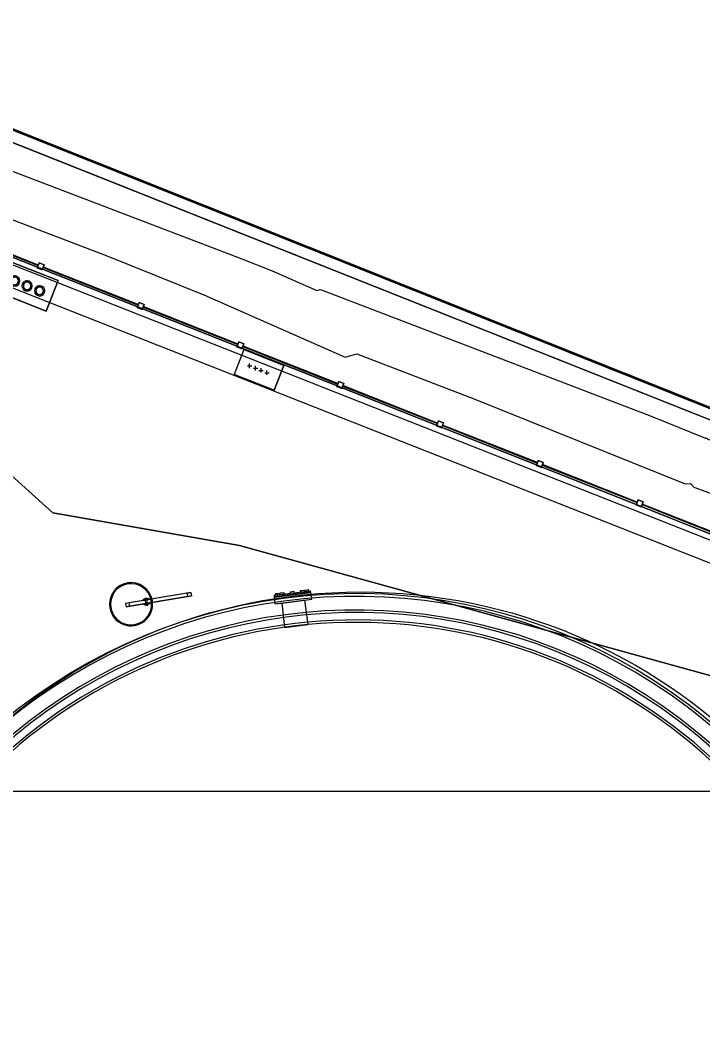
# Model space of a CAD drawing. Header units: metres. Extents: x -207 to 292, y -187 to 169.
# Drawn here: x -62.38 to -56.02, y 16.67 to 26.1 of the extents above; entities that cross this region are included whole.
import ezdxf

# ---------------------------------------------------------------- set-up
doc = ezdxf.new("R2010")
doc.units = ezdxf.units.M
for name, color, linetype, lineweight in [('A-GLAZ-CWMG', 7, 'Continuous', 9), ('C-TOPO', 7, 'Continuous', 9), ('C-TOPO-MAJR', 7, 'Continuous', 35), ('C-TOPO-MINR', 7, 'Continuous', 9), ('CERCO INTERIOR', 7, 'Continuous', 9), ('E-ELEC-EQPM', 7, 'Continuous', 9), ('E-POWR-CNTR', 7, 'Continuous', 9), ('EQUIPOS PIS', 7, 'Continuous', 9), ('grilla', 7, 'Continuous', 9), ('P-SANR-FIXT', 7, 'Continuous', 9), ('solera', 7, 'Continuous', 35)]:
    doc.layers.add(name, color=color, linetype=linetype, lineweight=lineweight)
doc.layers.add('PR10-ARQ-PL-001-Emplazamiento-C-1_dwg', color=7, linetype='Continuous', lineweight=9, true_color=0x767676)
doc.layers.add('TEXTO', color=5, linetype='Continuous', lineweight=9, true_color=0x0000ff)
doc.styles.add('Arial', font='arial.ttf', dxfattribs={"height": 1.792988})

# ---------------------------------------------------------------- blocks, each defined once
blk = doc.blocks.new('Circular Mullion - 5mm-2127248-PLANTA EMPLAZAMIENTO ACTUALIZADO')
at = {"layer": 'A-GLAZ-CWMG'}
for p, q in [((-107.6478, -45.3968), (-107.9974, -46.2801)), ((-107.6455, -45.3977), (-107.9951, -46.281)), ((-107.9951, -46.281), (-107.6455, -45.3977)), ((-107.9927, -46.2819), (-107.6432, -45.3986)), ((-107.6455, -45.3977), (-107.6478, -45.3968)), ((-107.6432, -45.3986), (-107.6455, -45.3977)), ((-107.9974, -46.2801), (-107.9951, -46.281)), ((-107.9951, -46.281), (-107.9927, -46.2819))]:
    blk.add_line(p, q, dxfattribs=at)
blk = doc.blocks.new('Rectangular Mullion - 50 x 50 mm-2128568-PLANTA EMPLAZAMIENTO ACTUALIZADO')
at = {"layer": 'A-GLAZ-CWMG'}
for p, q in [((0.025, 0.025), (-0.025, 0.025)), ((-0.025, 0.025), (-0.025, -0.025)), ((0.025, -0.025), (0.025, 0.025)), ((-0.025, -0.025), (0.025, -0.025))]:
    blk.add_line(p, q, dxfattribs=at)
blk = doc.blocks.new('Rectangular Mullion - 50 x 50 mm-2128569-PLANTA EMPLAZAMIENTO ACTUALIZADO')
at = {"layer": 'A-GLAZ-CWMG'}
for p, q in [((-0.025, -0.025), (-0.025, 0.025)), ((-0.025, 0.025), (0.025, 0.025)), ((0.025, 0.025), (0.025, -0.025)), ((0.025, -0.025), (-0.025, -0.025))]:
    blk.add_line(p, q, dxfattribs=at)
blk = doc.blocks.new('M_Tuberia Exterior 01 - M_Tuberia Exterior 01-2175267-PLANTA EMPLAZAMIENTO ACTUALIZADO')
at = {"layer": 'P-SANR-FIXT'}
for p, q in [((-0.0134, 0.0158), (-0.0488, 0.0158)), ((-0.0488, 0.0158), (-0.0488, -0.0158)), ((0.5335, 0.0158), (-0.0488, 0.0158)), ((-0.0134, -0.0158), (-0.0134, 0.0158)), ((0.5689, 0.0158), (-0.0134, 0.0158)), ((0.119, 0.0158), (0.119, 0.025)), ((0.119, 0.025), (0.169, 0.025)), ((0.169, 0.025), (0.119, 0.025)), ((0.119, 0.025), (0.119, 0.0158)), ((0.169, 0.0158), (0.119, 0.0158)), ((0.119, 0.0158), (0.169, 0.0158)), ((0.1347, 0.0305), (0.1347, 0.025)), ((0.1534, 0.0305), (0.1347, 0.0305)), ((0.1534, 0.0305), (0.1347, 0.0305)), ((0.1534, 0.025), (0.1347, 0.025)), ((0.1534, 0.025), (0.1347, 0.025)), ((0.1347, 0.0158), (0.1347, -0.0158)), ((0.1347, 0.0158), (0.1534, 0.0158)), ((0.1347, 0.0158), (0.1534, 0.0158)), ((0.1534, 0.025), (0.1534, 0.0305)), ((0.1534, -0.0158), (0.1534, 0.0158)), ((0.169, 0.025), (0.169, 0.0158)), ((0.169, 0.0158), (0.169, 0.025)), ((0.5335, -0.0158), (0.5335, 0.0158)), ((0.5335, 0.0158), (0.5689, 0.0158)), ((0.5689, 0.0158), (0.5689, -0.0158)), ((-0.0488, -0.0158), (-0.0134, -0.0158)), ((0.5335, -0.0158), (-0.0488, -0.0158)), ((-0.0134, -0.0158), (0.5689, -0.0158)), ((0.119, -0.025), (0.119, -0.0158)), ((0.119, -0.0158), (0.169, -0.0158)), ((0.169, -0.0158), (0.119, -0.0158)), ((0.119, -0.0158), (0.119, -0.025)), ((0.169, -0.025), (0.119, -0.025)), ((0.119, -0.025), (0.169, -0.025)), ((0.1534, -0.0158), (0.1347, -0.0158)), ((0.1534, -0.0158), (0.1347, -0.0158)), ((0.1347, -0.025), (0.1347, -0.0345)), ((0.1347, -0.025), (0.1534, -0.025)), ((0.1347, -0.025), (0.1534, -0.025)), ((0.1347, -0.0345), (0.1534, -0.0345)), ((0.1347, -0.0345), (0.1534, -0.0345)), ((0.1534, -0.0345), (0.1534, -0.025)), ((0.169, -0.0158), (0.169, -0.025)), ((0.169, -0.025), (0.169, -0.0158)), ((0.5689, -0.0158), (0.5335, -0.0158))]:
    blk.add_line(p, q, dxfattribs=at)
for radius, start, end in [(0.2013, 0, 180), (0.2013, 360, 180), (0.1913, 360, 180), (0.1913, 0, 180), (0.2013, 180, 0), (0.2013, 180, 360), (0.1913, 180, 360), (0.1913, 180, 0)]:
    blk.add_arc((0, 0), radius, start, end, dxfattribs=at)
blk = doc.blocks.new('M_Estanque-Terraza - M_Estanque-Terraza-2090154-PLANTA EMPLAZAMIENTO ACTUALIZADO')
at = {"layer": 'P-SANR-FIXT'}
for p, q in [((3.6313, 3.688), (3.5855, 3.6454)), ((3.6313, 3.688), (3.8698, 3.441)), ((3.6313, 3.688), (3.8698, 3.441)), ((3.6435, 3.6994), (3.634, 3.6906)), ((3.8725, 3.4436), (3.634, 3.6906)), ((3.8725, 3.4436), (3.634, 3.6906)), ((3.6435, 3.6994), (3.8817, 3.4528)), ((3.6435, 3.6994), (3.8817, 3.4528)), ((3.6618, 3.6963), (3.6539, 3.6887)), ((3.6539, 3.6887), (3.6678, 3.6743)), ((3.6757, 3.6819), (3.6618, 3.6963)), ((3.6896, 3.6675), (3.6757, 3.6819)), ((3.6302, 3.5975), (3.4623, 3.4409)), ((3.5855, 3.6454), (3.6302, 3.5975)), ((3.5855, 3.6454), (3.8256, 3.3968)), ((3.5855, 3.6454), (3.8256, 3.3968)), ((3.6302, 3.5975), (3.7793, 3.4431)), ((3.6302, 3.5975), (3.7793, 3.4431)), ((3.6678, 3.6743), (3.6817, 3.6599)), ((3.6896, 3.6676), (3.6817, 3.6599)), ((3.6896, 3.6676), (3.6817, 3.6599)), ((3.6817, 3.6599), (3.6896, 3.6675)), ((3.6817, 3.6599), (3.7054, 3.6354)), ((3.6817, 3.6599), (3.7054, 3.6354)), ((3.6857, 3.6557), (3.7095, 3.6311)), ((3.6857, 3.6557), (3.7095, 3.6311)), ((3.7133, 3.643), (3.6896, 3.6676)), ((3.7133, 3.643), (3.6896, 3.6676)), ((3.7174, 3.6388), (3.6937, 3.6634)), ((3.7174, 3.6388), (3.6937, 3.6634)), ((3.7095, 3.6311), (3.7174, 3.6388)), ((3.7095, 3.6311), (3.7174, 3.6388)), ((3.7566, 3.5982), (3.7487, 3.5905)), ((3.7566, 3.5982), (3.7487, 3.5905)), ((3.7487, 3.5905), (3.7765, 3.5618)), ((3.7487, 3.5905), (3.7765, 3.5618)), ((3.7487, 3.5905), (3.7765, 3.5618)), ((3.7487, 3.5905), (3.7765, 3.5618)), ((3.7844, 3.5694), (3.7566, 3.5982)), ((3.7844, 3.5694), (3.7566, 3.5982)), ((3.7844, 3.5694), (3.7566, 3.5982)), ((3.7844, 3.5694), (3.7566, 3.5982)), ((3.7765, 3.5618), (3.7844, 3.5694)), ((3.7765, 3.5618), (3.7844, 3.5694)), ((3.8236, 3.5288), (3.8157, 3.5211)), ((3.8236, 3.5288), (3.8157, 3.5211)), ((3.8157, 3.5211), (3.8394, 3.4966)), ((3.8157, 3.5211), (3.8394, 3.4966)), ((3.8198, 3.5169), (3.8435, 3.4924)), ((3.8198, 3.5169), (3.8435, 3.4924)), ((3.8473, 3.5042), (3.8236, 3.5288)), ((3.8473, 3.5042), (3.8236, 3.5288)), ((3.8514, 3.5), (3.8277, 3.5246)), ((3.8514, 3.5), (3.8277, 3.5246)), ((3.8514, 3.5), (3.8434, 3.4924)), ((3.8434, 3.4924), (3.8573, 3.478)), ((3.8435, 3.4924), (3.8514, 3.5)), ((3.8435, 3.4924), (3.8514, 3.5)), ((3.8653, 3.4857), (3.8514, 3.5)), ((3.5412, 3.3623), (3.4623, 3.4409)), ((3.4623, 3.4409), (3.6169, 3.2808)), ((3.4623, 3.4409), (3.6169, 3.2808)), ((3.6169, 3.2808), (3.7793, 3.4431)), ((3.7793, 3.4431), (3.8256, 3.3968)), ((3.8256, 3.3968), (3.8698, 3.441)), ((3.8573, 3.478), (3.8712, 3.4636)), ((3.8792, 3.4713), (3.8653, 3.4857)), ((3.8712, 3.4636), (3.8792, 3.4713)), ((3.8725, 3.4436), (3.8817, 3.4528)), ((3.6169, 3.2808), (3.5412, 3.3623))]:
    blk.add_line(p, q, dxfattribs=at)
for radius, start, end in [(5.1516, 0, 136.13623), (5.1516, 0, 136.13623), (5.1266, 0, 136.11945), (5.1266, 0, 136.11945), (4.9059, 0, 180), (4.9983, 0, 136.03065), (4.9755, 360, 136.01444), (4.8832, 0, 180), (5.1516, 180, 360), (5.1516, 180, 360), (5.1266, 180, 0), (5.1266, 180, 0), (4.9983, 180, 0), (4.9755, 180, 0), (4.9059, 180, 360), (4.8832, 180, 360)]:
    blk.add_arc((0, 0), radius, start, end, dxfattribs=at)
blk = doc.blocks.new('M_Tablero con baliza - 300x500x800-2221858-PLANTA EMPLAZAMIENTO ACTUALIZADO')
at = {"layer": 'E-ELEC-EQPM'}
for p, q in [((0.25, 0), (-0.25, 0)), ((-0.25, 0), (0.25, 0)), ((-0.25, 0), (-0.25, -0.3058)), ((-0.25, 0), (-0.25, -0.3058)), ((0.25, -0.3058), (0.25, 0)), ((0.25, 0), (0.25, -0.3058)), ((0.25, -0.3058), (-0.25, -0.3058)), ((-0.25, -0.3058), (0.25, -0.3058)), ((0.15, -0.3058), (-0.15, -0.3058)), ((-0.15, -0.3058), (0.15, -0.3058))]:
    blk.add_line(p, q, dxfattribs=at)
at = {"layer": 'E-ELEC-EQPM', "flags": 128}
for points in [[(-0.0896, -0.1529), (-0.0897, -0.1515), (-0.0898, -0.1501), (-0.0899, -0.1487), (-0.0901, -0.1473), (-0.0903, -0.1459), (-0.0907, -0.1445), (-0.091, -0.1431), (-0.0914, -0.1418), (-0.0919, -0.1404), (-0.0924, -0.1391), (-0.093, -0.1378), (-0.0936, -0.1366), (-0.0943, -0.1353), (-0.095, -0.1341), (-0.0958, -0.1329), (-0.0966, -0.1318), (-0.0975, -0.1307), (-0.0984, -0.1296), (-0.0994, -0.1285), (-0.1004, -0.1275), (-0.1014, -0.1266), (-0.1025, -0.1256), (-0.1036, -0.1248), (-0.1047, -0.1239), (-0.1059, -0.1231), (-0.1071, -0.1224), (-0.1083, -0.1217), (-0.1096, -0.1211), (-0.1109, -0.1205), (-0.1122, -0.1199), (-0.1135, -0.1194), (-0.1149, -0.119), (-0.1162, -0.1186), (-0.1176, -0.1183), (-0.119, -0.118), (-0.1204, -0.1178), (-0.1218, -0.1177), (-0.1232, -0.1176), (-0.1246, -0.1175), (-0.126, -0.1175), (-0.1274, -0.1176), (-0.1289, -0.1177), (-0.1303, -0.1179), (-0.1317, -0.1182), (-0.133, -0.1185), (-0.1344, -0.1188), (-0.1358, -0.1192), (-0.1371, -0.1197), (-0.1384, -0.1202), (-0.1397, -0.1207), (-0.141, -0.1213), (-0.1422, -0.122), (-0.1435, -0.1227), (-0.1446, -0.1235), (-0.1458, -0.1243), (-0.1469, -0.1252), (-0.148, -0.1261), (-0.1491, -0.127), (-0.1501, -0.128), (-0.1511, -0.129), (-0.152, -0.1301), (-0.1529, -0.1312), (-0.1537, -0.1323), (-0.1545, -0.1335), (-0.1553, -0.1347), (-0.156, -0.1359), (-0.1567, -0.1371), (-0.1573, -0.1384), (-0.1578, -0.1397), (-0.1583, -0.141), (-0.1588, -0.1424), (-0.1592, -0.1437), (-0.1595, -0.1451), (-0.1598, -0.1465), (-0.16, -0.1479), (-0.1602, -0.1493), (-0.1603, -0.1507), (-0.1604, -0.1521), (-0.1604, -0.1529)], [(-0.1604, -0.1529), (-0.1603, -0.1543), (-0.1602, -0.1557), (-0.1601, -0.1571), (-0.1599, -0.1585), (-0.1597, -0.1599), (-0.1593, -0.1613), (-0.159, -0.1627), (-0.1586, -0.164), (-0.1581, -0.1653), (-0.1576, -0.1667), (-0.157, -0.1679), (-0.1564, -0.1692), (-0.1557, -0.1705), (-0.155, -0.1717), (-0.1542, -0.1729), (-0.1534, -0.174), (-0.1525, -0.1751), (-0.1516, -0.1762), (-0.1506, -0.1772), (-0.1496, -0.1783), (-0.1486, -0.1792), (-0.1475, -0.1801), (-0.1464, -0.181), (-0.1453, -0.1819), (-0.1441, -0.1826), (-0.1429, -0.1834), (-0.1417, -0.1841), (-0.1404, -0.1847), (-0.1391, -0.1853), (-0.1378, -0.1858), (-0.1365, -0.1863), (-0.1351, -0.1868), (-0.1338, -0.1871), (-0.1324, -0.1875), (-0.131, -0.1877), (-0.1296, -0.1879), (-0.1282, -0.1881), (-0.1268, -0.1882), (-0.1254, -0.1882), (-0.124, -0.1882), (-0.1226, -0.1882), (-0.1211, -0.188), (-0.1197, -0.1879), (-0.1183, -0.1876), (-0.117, -0.1873), (-0.1156, -0.187), (-0.1142, -0.1866), (-0.1129, -0.1861), (-0.1116, -0.1856), (-0.1103, -0.185), (-0.109, -0.1844), (-0.1078, -0.1838), (-0.1065, -0.183), (-0.1054, -0.1823), (-0.1042, -0.1815), (-0.1031, -0.1806), (-0.102, -0.1797), (-0.1009, -0.1788), (-0.0999, -0.1778), (-0.0989, -0.1768), (-0.098, -0.1757), (-0.0971, -0.1746), (-0.0963, -0.1735), (-0.0955, -0.1723), (-0.0947, -0.1711), (-0.094, -0.1699), (-0.0933, -0.1686), (-0.0927, -0.1674), (-0.0922, -0.1661), (-0.0917, -0.1647), (-0.0912, -0.1634), (-0.0908, -0.162), (-0.0905, -0.1607), (-0.0902, -0.1593), (-0.09, -0.1579), (-0.0898, -0.1565), (-0.0897, -0.1551), (-0.0896, -0.1537), (-0.0896, -0.1529)], [(0.0354, -0.1529), (0.0353, -0.1515), (0.0352, -0.1501), (0.0351, -0.1487), (0.0349, -0.1473), (0.0347, -0.1459), (0.0343, -0.1445), (0.034, -0.1431), (0.0336, -0.1418), (0.0331, -0.1404), (0.0326, -0.1391), (0.032, -0.1378), (0.0314, -0.1366), (0.0307, -0.1353), (0.03, -0.1341), (0.0292, -0.1329), (0.0284, -0.1318), (0.0275, -0.1307), (0.0266, -0.1296), (0.0256, -0.1285), (0.0246, -0.1275), (0.0236, -0.1266), (0.0225, -0.1256), (0.0214, -0.1248), (0.0203, -0.1239), (0.0191, -0.1231), (0.0179, -0.1224), (0.0167, -0.1217), (0.0154, -0.1211), (0.0141, -0.1205), (0.0128, -0.1199), (0.0115, -0.1194), (0.0101, -0.119), (0.0088, -0.1186), (0.0074, -0.1183), (0.006, -0.118), (0.0046, -0.1178), (0.0032, -0.1177), (0.0018, -0.1176), (0.0004, -0.1175), (-0.001, -0.1175), (-0.0024, -0.1176), (-0.0039, -0.1177), (-0.0053, -0.1179), (-0.0067, -0.1182), (-0.008, -0.1185), (-0.0094, -0.1188), (-0.0108, -0.1192), (-0.0121, -0.1197), (-0.0134, -0.1202), (-0.0147, -0.1207), (-0.016, -0.1213), (-0.0172, -0.122), (-0.0185, -0.1227), (-0.0196, -0.1235), (-0.0208, -0.1243), (-0.0219, -0.1252), (-0.023, -0.1261), (-0.0241, -0.127), (-0.0251, -0.128), (-0.0261, -0.129), (-0.027, -0.1301), (-0.0279, -0.1312), (-0.0287, -0.1323), (-0.0295, -0.1335), (-0.0303, -0.1347), (-0.031, -0.1359), (-0.0317, -0.1371), (-0.0323, -0.1384), (-0.0328, -0.1397), (-0.0333, -0.141), (-0.0338, -0.1424), (-0.0342, -0.1437), (-0.0345, -0.1451), (-0.0348, -0.1465), (-0.035, -0.1479), (-0.0352, -0.1493), (-0.0353, -0.1507), (-0.0354, -0.1521), (-0.0354, -0.1529)], [(-0.0354, -0.1529), (-0.0353, -0.1543), (-0.0352, -0.1557), (-0.0351, -0.1571), (-0.0349, -0.1585), (-0.0347, -0.1599), (-0.0343, -0.1613), (-0.034, -0.1627), (-0.0336, -0.164), (-0.0331, -0.1653), (-0.0326, -0.1667), (-0.032, -0.1679), (-0.0314, -0.1692), (-0.0307, -0.1705), (-0.03, -0.1717), (-0.0292, -0.1729), (-0.0284, -0.174), (-0.0275, -0.1751), (-0.0266, -0.1762), (-0.0256, -0.1772), (-0.0246, -0.1783), (-0.0236, -0.1792), (-0.0225, -0.1801), (-0.0214, -0.181), (-0.0203, -0.1819), (-0.0191, -0.1826), (-0.0179, -0.1834), (-0.0167, -0.1841), (-0.0154, -0.1847), (-0.0141, -0.1853), (-0.0128, -0.1858), (-0.0115, -0.1863), (-0.0101, -0.1868), (-0.0088, -0.1871), (-0.0074, -0.1875), (-0.006, -0.1877), (-0.0046, -0.1879), (-0.0032, -0.1881), (-0.0018, -0.1882), (-0.0004, -0.1882), (0.001, -0.1882), (0.0024, -0.1882), (0.0039, -0.188), (0.0053, -0.1879), (0.0067, -0.1876), (0.008, -0.1873), (0.0094, -0.187), (0.0108, -0.1866), (0.0121, -0.1861), (0.0134, -0.1856), (0.0147, -0.185), (0.016, -0.1844), (0.0172, -0.1838), (0.0185, -0.183), (0.0196, -0.1823), (0.0208, -0.1815), (0.0219, -0.1806), (0.023, -0.1797), (0.0241, -0.1788), (0.0251, -0.1778), (0.0261, -0.1768), (0.027, -0.1757), (0.0279, -0.1746), (0.0287, -0.1735), (0.0295, -0.1723), (0.0303, -0.1711), (0.031, -0.1699), (0.0317, -0.1686), (0.0323, -0.1674), (0.0328, -0.1661), (0.0333, -0.1647), (0.0338, -0.1634), (0.0342, -0.162), (0.0345, -0.1607), (0.0348, -0.1593), (0.035, -0.1579), (0.0352, -0.1565), (0.0353, -0.1551), (0.0354, -0.1537), (0.0354, -0.1529)], [(0.1604, -0.1529), (0.1603, -0.1515), (0.1602, -0.1501), (0.1601, -0.1487), (0.1599, -0.1473), (0.1597, -0.1459), (0.1593, -0.1445), (0.159, -0.1431), (0.1586, -0.1418), (0.1581, -0.1404), (0.1576, -0.1391), (0.157, -0.1378), (0.1564, -0.1366), (0.1557, -0.1353), (0.155, -0.1341), (0.1542, -0.1329), (0.1534, -0.1318), (0.1525, -0.1307), (0.1516, -0.1296), (0.1506, -0.1285), (0.1496, -0.1275), (0.1486, -0.1266), (0.1475, -0.1256), (0.1464, -0.1248), (0.1453, -0.1239), (0.1441, -0.1231), (0.1429, -0.1224), (0.1417, -0.1217), (0.1404, -0.1211), (0.1391, -0.1205), (0.1378, -0.1199), (0.1365, -0.1194), (0.1351, -0.119), (0.1338, -0.1186), (0.1324, -0.1183), (0.131, -0.118), (0.1296, -0.1178), (0.1282, -0.1177), (0.1268, -0.1176), (0.1254, -0.1175), (0.124, -0.1175), (0.1226, -0.1176), (0.1211, -0.1177), (0.1197, -0.1179), (0.1183, -0.1182), (0.117, -0.1185), (0.1156, -0.1188), (0.1142, -0.1192), (0.1129, -0.1197), (0.1116, -0.1202), (0.1103, -0.1207), (0.109, -0.1213), (0.1078, -0.122), (0.1065, -0.1227), (0.1054, -0.1235), (0.1042, -0.1243), (0.1031, -0.1252), (0.102, -0.1261), (0.1009, -0.127), (0.0999, -0.128), (0.0989, -0.129), (0.098, -0.1301), (0.0971, -0.1312), (0.0963, -0.1323), (0.0955, -0.1335), (0.0947, -0.1347), (0.094, -0.1359), (0.0933, -0.1371), (0.0927, -0.1384), (0.0922, -0.1397), (0.0917, -0.141), (0.0912, -0.1424), (0.0908, -0.1437), (0.0905, -0.1451), (0.0902, -0.1465), (0.09, -0.1479), (0.0898, -0.1493), (0.0897, -0.1507), (0.0896, -0.1521), (0.0896, -0.1529)], [(0.0896, -0.1529), (0.0897, -0.1543), (0.0898, -0.1557), (0.0899, -0.1571), (0.0901, -0.1585), (0.0903, -0.1599), (0.0907, -0.1613), (0.091, -0.1627), (0.0914, -0.164), (0.0919, -0.1653), (0.0924, -0.1667), (0.093, -0.1679), (0.0936, -0.1692), (0.0943, -0.1705), (0.095, -0.1717), (0.0958, -0.1729), (0.0966, -0.174), (0.0975, -0.1751), (0.0984, -0.1762), (0.0994, -0.1772), (0.1004, -0.1783), (0.1014, -0.1792), (0.1025, -0.1801), (0.1036, -0.181), (0.1047, -0.1819), (0.1059, -0.1826), (0.1071, -0.1834), (0.1083, -0.1841), (0.1096, -0.1847), (0.1109, -0.1853), (0.1122, -0.1858), (0.1135, -0.1863), (0.1149, -0.1868), (0.1162, -0.1871), (0.1176, -0.1875), (0.119, -0.1877), (0.1204, -0.1879), (0.1218, -0.1881), (0.1232, -0.1882), (0.1246, -0.1882), (0.126, -0.1882), (0.1274, -0.1882), (0.1289, -0.188), (0.1303, -0.1879), (0.1317, -0.1876), (0.133, -0.1873), (0.1344, -0.187), (0.1358, -0.1866), (0.1371, -0.1861), (0.1384, -0.1856), (0.1397, -0.185), (0.141, -0.1844), (0.1422, -0.1838), (0.1435, -0.183), (0.1446, -0.1823), (0.1458, -0.1815), (0.1469, -0.1806), (0.148, -0.1797), (0.1491, -0.1788), (0.1501, -0.1778), (0.1511, -0.1768), (0.152, -0.1757), (0.1529, -0.1746), (0.1537, -0.1735), (0.1545, -0.1723), (0.1553, -0.1711), (0.156, -0.1699), (0.1567, -0.1686), (0.1573, -0.1674), (0.1578, -0.1661), (0.1583, -0.1647), (0.1588, -0.1634), (0.1592, -0.162), (0.1595, -0.1607), (0.1598, -0.1593), (0.16, -0.1579), (0.1602, -0.1565), (0.1603, -0.1551), (0.1604, -0.1537), (0.1604, -0.1529)]]:
    blk.add_lwpolyline(points, dxfattribs=at)
at = {"layer": 'E-ELEC-EQPM'}
for centre, radius, start, end in [((-0.125, -0.1529), 0.0482, 360, 180), ((-0.125, -0.1529), 0.0482, 360, 180), ((-0.125, -0.1529), 0.0482, 180, 360), ((-0.125, -0.1529), 0.0482, 180, 360), ((-0.125, -0.1529), 0.0354, 360, 180), ((-0.125, -0.1529), 0.0354, 180, 360), ((0, -0.1529), 0.0482, 360, 180), ((0, -0.1529), 0.0482, 360, 180), ((0, -0.1529), 0.0482, 180, 360), ((0, -0.1529), 0.0482, 180, 360), ((0, -0.1529), 0.0354, 360, 180), ((0, -0.1529), 0.0354, 180, 360), ((0.125, -0.1529), 0.0482, 360, 180), ((0.125, -0.1529), 0.0482, 360, 180), ((0.125, -0.1529), 0.0482, 180, 360), ((0.125, -0.1529), 0.0482, 180, 360), ((0.125, -0.1529), 0.0354, 360, 180), ((0.125, -0.1529), 0.0354, 180, 360)]:
    blk.add_arc(centre, radius, start, end, dxfattribs=at)
blk = doc.blocks.new('M_Tablero con botones - 250x400x500-2223735-PLANTA EMPLAZAMIENTO ACTUALIZADO')
at = {"layer": 'E-ELEC-EQPM'}
for p, q in [((0.2, 0), (-0.2, 0)), ((-0.2, 0), (0.2, 0)), ((-0.2, 0), (-0.2, -0.25)), ((-0.2, 0), (-0.2, -0.25)), ((0.2, -0.25), (0.2, 0)), ((0.2, 0), (0.2, -0.25)), ((0.2, -0.25), (-0.2, -0.25)), ((-0.2, -0.25), (0.2, -0.25)), ((-0.112, -0.25), (-0.112, -0.255)), ((-0.088, -0.25), (-0.112, -0.25)), ((-0.088, -0.25), (-0.112, -0.25)), ((-0.112, -0.25), (-0.112, -0.255)), ((-0.088, -0.25), (-0.112, -0.25)), ((-0.088, -0.25), (-0.112, -0.25)), ((-0.112, -0.255), (-0.088, -0.255)), ((-0.112, -0.255), (-0.088, -0.255)), ((-0.112, -0.255), (-0.088, -0.255)), ((-0.112, -0.255), (-0.088, -0.255)), ((-0.088, -0.255), (-0.088, -0.25)), ((-0.088, -0.255), (-0.088, -0.25)), ((-0.012, -0.25), (-0.012, -0.255)), ((0.012, -0.25), (-0.012, -0.25)), ((0.012, -0.25), (-0.012, -0.25)), ((-0.012, -0.25), (-0.012, -0.255)), ((0.012, -0.25), (-0.012, -0.25)), ((0.012, -0.25), (-0.012, -0.25)), ((-0.012, -0.255), (0.012, -0.255)), ((-0.012, -0.255), (0.012, -0.255)), ((-0.012, -0.255), (0.012, -0.255)), ((-0.012, -0.255), (0.012, -0.255)), ((0.012, -0.255), (0.012, -0.25)), ((0.012, -0.255), (0.012, -0.25)), ((0.088, -0.25), (0.088, -0.255)), ((0.112, -0.25), (0.088, -0.25)), ((0.112, -0.25), (0.088, -0.25)), ((0.088, -0.25), (0.088, -0.255)), ((0.112, -0.25), (0.088, -0.25)), ((0.112, -0.25), (0.088, -0.25)), ((0.088, -0.255), (0.112, -0.255)), ((0.088, -0.255), (0.112, -0.255)), ((0.088, -0.255), (0.112, -0.255)), ((0.088, -0.255), (0.112, -0.255)), ((0.112, -0.255), (0.112, -0.25)), ((0.112, -0.255), (0.112, -0.25))]:
    blk.add_line(p, q, dxfattribs=at)
blk = doc.blocks.new('YADRAN_LASQUEMAS_ARQ_MO_002_TERRAZAS_rvt-1-PLANTA EMPLAZAMIENTO ACTUALIZADO')
at = {"layer": 'E-POWR-CNTR'}
for p, q in [((-60.2658, 22.8811), (-60.2238, 22.8811)), ((-60.2448, 22.8601), (-60.2448, 22.9021)), ((-60.2102, 22.8591), (-60.1682, 22.8591)), ((-60.1892, 22.8381), (-60.1892, 22.8801)), ((-60.1599, 22.8391), (-60.1179, 22.8391)), ((-60.1389, 22.8181), (-60.1389, 22.8601)), ((-60.0833, 22.7961), (-60.0833, 22.8381)), ((-60.1043, 22.8171), (-60.0623, 22.8171))]:
    blk.add_line(p, q, dxfattribs=at)
at = {"layer": 'A-GLAZ-CWMG', "lineweight": 9}
for p, rotation in [((-16.816, -83.8283), 269.9999999999995), ((-16.816, -83.8283), 269.9999999999993), ((-16.816, -83.8283), 269.9999999999993), ((-16.816, -83.8283), 269.9999999999991), ((-15.8861, -84.1963), 269.9999999999993), ((-15.8861, -84.1963), 269.9999999999995), ((-15.8861, -84.1963), 269.9999999999996), ((-15.8861, -84.1963), 269.9999999999996), ((-14.9563, -84.5643), 269.9999999999995), ((-14.9563, -84.5643), 269.9999999999995), ((-14.9563, -84.5643), 269.9999999999993), ((-14.9563, -84.5643), 269.9999999999995), ((-14.0265, -84.9322), 269.9999999999995), ((-14.0265, -84.9322), 269.9999999999995), ((-14.0265, -84.9322), 269.9999999999995), ((-14.0265, -84.9322), 269.9999999999993), ((-13.0966, -85.3002), 269.9999999999993), ((-13.0966, -85.3002), 269.9999999999995), ((-13.0966, -85.3002), 269.9999999999995), ((-13.0966, -85.3002), 269.9999999999995), ((-12.1668, -85.6681), 269.9999999999995), ((-12.1668, -85.6681), 269.9999999999992), ((-12.1668, -85.6681), 269.9999999999992), ((-12.1668, -85.6681), 269.9999999999992), ((-11.2369, -86.0361), 269.9999999999995), ((-11.2369, -86.0361), 269.9999999999995), ((-11.2369, -86.0361), 269.9999999999995), ((-11.2369, -86.0361), 269.9999999999995), ((-10.3071, -86.4041), 269.9999999999995), ((-10.3071, -86.4041), 269.9999999999995), ((-10.3071, -86.4041), 269.9999999999995), ((-10.3071, -86.4041), 269.9999999999995)]:
    blk.add_blockref('Circular Mullion - 5mm-2127248-PLANTA EMPLAZAMIENTO ACTUALIZADO', p, dxfattribs=dict(at, rotation=rotation))
at = {"layer": 'A-GLAZ-CWMG', "lineweight": 9, "extrusion": (0, 0, -1), "rotation": 201.5900000000006}
for name, p in [('Rectangular Mullion - 50 x 50 mm-2128568-PLANTA EMPLAZAMIENTO ACTUALIZADO', (62.1904, 23.808)), ('Rectangular Mullion - 50 x 50 mm-2128569-PLANTA EMPLAZAMIENTO ACTUALIZADO', (62.1904, 23.808)), ('Rectangular Mullion - 50 x 50 mm-2128568-PLANTA EMPLAZAMIENTO ACTUALIZADO', (61.2606, 23.44)), ('Rectangular Mullion - 50 x 50 mm-2128569-PLANTA EMPLAZAMIENTO ACTUALIZADO', (61.2606, 23.44)), ('Rectangular Mullion - 50 x 50 mm-2128568-PLANTA EMPLAZAMIENTO ACTUALIZADO', (60.3307, 23.0721)), ('Rectangular Mullion - 50 x 50 mm-2128569-PLANTA EMPLAZAMIENTO ACTUALIZADO', (60.3307, 23.0721)), ('Rectangular Mullion - 50 x 50 mm-2128568-PLANTA EMPLAZAMIENTO ACTUALIZADO', (59.4009, 22.7041)), ('Rectangular Mullion - 50 x 50 mm-2128569-PLANTA EMPLAZAMIENTO ACTUALIZADO', (59.4009, 22.7041)), ('Rectangular Mullion - 50 x 50 mm-2128568-PLANTA EMPLAZAMIENTO ACTUALIZADO', (58.471, 22.3361)), ('Rectangular Mullion - 50 x 50 mm-2128569-PLANTA EMPLAZAMIENTO ACTUALIZADO', (58.471, 22.3361)), ('Rectangular Mullion - 50 x 50 mm-2128568-PLANTA EMPLAZAMIENTO ACTUALIZADO', (57.5412, 21.9682)), ('Rectangular Mullion - 50 x 50 mm-2128569-PLANTA EMPLAZAMIENTO ACTUALIZADO', (57.5412, 21.9682)), ('Rectangular Mullion - 50 x 50 mm-2128568-PLANTA EMPLAZAMIENTO ACTUALIZADO', (56.6114, 21.6002)), ('Rectangular Mullion - 50 x 50 mm-2128569-PLANTA EMPLAZAMIENTO ACTUALIZADO', (56.6114, 21.6002))]:
    blk.add_blockref(name, p, dxfattribs=at)
at = {"layer": 'E-ELEC-EQPM', "lineweight": 9, "rotation": 338.4099999999997}
for name, p in [('M_Tablero con baliza - 300x500x800-2221858-PLANTA EMPLAZAMIENTO ACTUALIZADO', (-62.2614, 23.7683)), ('M_Tablero con botones - 250x400x500-2223735-PLANTA EMPLAZAMIENTO ACTUALIZADO', (-60.1115, 22.9593))]:
    blk.add_blockref(name, p, dxfattribs=at)
at = {"layer": 'P-SANR-FIXT', "lineweight": 9}
for name, p, rotation in [('M_Estanque-Terraza - M_Estanque-Terraza-2090154-PLANTA EMPLAZAMIENTO ACTUALIZADO', (-59.2521, 15.608), 53.03680338536779), ('M_Tuberia Exterior 01 - M_Tuberia Exterior 01-2175267-PLANTA EMPLAZAMIENTO ACTUALIZADO', (-61.3498, 20.6604), 9.409999999999048)]:
    blk.add_blockref(name, p, dxfattribs=dict(at, rotation=rotation))
blk = doc.blocks.new('PR10-ARQ-PL-001-Emplazamiento-C-1_dwg-674643-PLANTA EMPLAZAMIENTO ACTUALIZADO')
at = {"layer": 'C-TOPO', "flags": 128}
for points in [[(-43.016, 16.3453), (-43.6247, 16.987), (-44.3024, 17.5553), (-44.9279, 17.9685), (-45.0404, 18.0427), (-45.829, 18.443), (-45.8579, 18.4545), (-51.2795, 20.6197), (-67.4938, 27.0954)], [(-43.016, 16.3453), (-43.6247, 16.987), (-44.3024, 17.5553), (-44.9279, 17.9685), (-45.0404, 18.0427), (-45.829, 18.443), (-45.8579, 18.4545), (-51.2795, 20.6197), (-67.4938, 27.0954)], [(-43.2795, 16.487), (-45.8128, 18.344), (-66.3133, 26.497), (-70.4823, 28.155), (-72.9056, 28.918), (-74.8614, 28.974), (-76.9006, 28.411), (-78.1499, 27.746), (-78.7315, 27.377), (-79.8453, 26.541), (-80.8405, 25.228), (-81.7786, 22.997), (-82.6655, 20.879), (-107.9388, -43.26)], [(-66.7434, 25.5954), (-64.7573, 24.8075), (-64.7472, 24.8035), (-64.5645, 24.731), (-63.8547, 24.4495), (-62.7132, 23.9966), (-62.6954, 23.9896), (-62.5189, 23.9196), (-61.1306, 23.3688), (-59.2018, 22.6036), (-56.3309, 21.4648), (-56.205, 21.4148), (-53.5466, 20.3602), (-51.844, 19.6848), (-51.7655, 19.6536), (-49.8138, 18.8794)], [(-49.8138, 18.8794), (-51.7655, 19.6536), (-51.844, 19.6848), (-53.5466, 20.3602), (-56.205, 21.4148), (-56.3309, 21.4648), (-59.2018, 22.6036), (-61.1306, 23.3688), (-62.5189, 23.9196), (-62.6954, 23.9896), (-62.7132, 23.9966), (-63.8547, 24.4495), (-64.5645, 24.731), (-64.7472, 24.8035), (-64.7573, 24.8075), (-66.7434, 25.5954)]]:
    blk.add_lwpolyline(points, dxfattribs=at)
at = {"layer": 'C-TOPO-MAJR', "color": 1, "lineweight": 9, "true_color": 0xff0000, "flags": 128}
blk.add_lwpolyline([(-65.9104, 26.0596), (-64.4067, 25.4543), (-64.4048, 25.4549), (-64.3597, 25.4373), (-64.19, 25.3711), (-63.9045, 25.2493), (-63.9002, 25.2476), (-63.8563, 25.23), (-60.3178, 23.8795), (-60.0351, 23.7662), (-59.6185, 23.5824), (-59.5844, 23.5918), (-56.5045, 22.4114), (-55.9978, 22.2074), (-55.9842, 22.2079), (-55.9767, 22.1993), (-55.5478, 22.0442), (-52.8612, 20.9457), (-52.8615, 20.9365), (-52.5374, 20.8009), (-52.5254, 20.8073), (-48.9496, 19.4158)], dxfattribs=at)
at = {"layer": 'C-TOPO-MINR', "color": 9, "true_color": 0xc0c0c0, "flags": 128}
for points in [[(-66.5833, 25.9287), (-65.276, 25.3707), (-64.5996, 25.0984), (-64.5945, 25.1), (-64.4714, 25.052), (-64.0082, 24.8714), (-63.2288, 24.5388), (-63.2171, 24.5343), (-63.0973, 24.4863), (-61.567, 23.9023), (-60.6725, 23.5436), (-59.3543, 22.9618), (-59.2464, 22.9918), (-58.1456, 22.5699), (-56.1886, 21.782), (-56.1361, 21.784), (-56.1073, 21.7507), (-54.4505, 21.1515), (-53.2334, 20.6538), (-53.2343, 20.6229), (-52.1432, 20.1664), (-52.1029, 20.188), (-50.5752, 19.5935)], [(-50.469, 18.1595), (-51.432, 18.5693), (-52.8322, 18.9194), (-52.8737, 18.9298), (-53.633, 19.4411), (-54.8415, 19.6881), (-54.8906, 19.7017), (-60.339, 21.207), (-62.0798, 21.5115), (-62.5273, 21.9181), (-63.0049, 22.3173), (-63.0818, 22.3816), (-63.6899, 23.2282), (-64.0269, 23.011), (-64.0956, 22.9667), (-67.6233, 23.6439)]]:
    blk.add_lwpolyline(points, dxfattribs=at)
at = {"layer": 'CERCO INTERIOR', "flags": 128}
blk.add_lwpolyline([(-43.8501, 6.1928), (-70.4226, -61.1085), (-71.6346, -63.4676), (-73.5279, -65.1069), (-75.9792, -65.979), (-78.5661, -65.7792), (-105.4009, -55.1206), (-107.4035, -53.5117), (-108.6118, -51.2683), (-108.7585, -48.6564), (-108.2451, -46.181), (-80.7154, 23.3595), (-79.5768, 25.6151), (-77.8364, 27.1497), (-75.5964, 28.0668), (-72.9859, 27.9815), (-46.0119, 17.335), (-43.9968, 15.6817), (-42.7375, 13.6508), (-42.3385, 11.1388), (-42.9762, 8.6573)], close=True, dxfattribs=at)
blk.add_lwpolyline([(-108.0592, -46.2546), (-80.5328, 23.2775), (-79.4156, 25.4906), (-77.7294, 26.9774), (-75.5602, 27.8655), (-73.027, 27.7828), (-46.1145, 17.1605), (-44.1493, 15.5481), (-42.9287, 13.5796), (-42.5425, 11.1484), (-43.1677, 8.7157), (-44.0386, 6.2597)], dxfattribs=at)
at = {"layer": 'EQUIPOS PIS'}
blk.add_circle((-59.2124, 15.6274), 5.1472, dxfattribs=at)
at = {"layer": 'grilla'}
blk.add_line((-207.1819, 18.918), (-16.5103, 18.918), dxfattribs=at)
at = {"layer": 'solera'}
blk.add_line((-45.829, 18.443), (-71.8808, 28.8475), dxfattribs=at)
at = {"layer": 'TEXTO', "insert": (-59.9744, 29.7282), "char_height": 1.79299, "width": 10.052193, "attachment_point": 1, "rotation": 338.48031, "line_spacing_factor": 0.941778, "style": 'Arial'}
blk.add_mtext('SOLERA', dxfattribs=at)

msp = doc.modelspace()

# ---------------------------------------------------------------- linework, layer by layer
at = {"layer": 'C-TOPO'}
for p, q in [((-51.2795, 20.6197), (-67.4938, 27.0954)), ((-67.4938, 27.0954), (-51.2795, 20.6197)), ((-45.8128, 18.344), (-66.3133, 26.497)), ((-62.5189, 23.9196), (-61.1306, 23.3688)), ((-61.1306, 23.3688), (-62.5189, 23.9196)), ((-61.1306, 23.3688), (-59.2018, 22.6036)), ((-59.2018, 22.6036), (-61.1306, 23.3688)), ((-59.2018, 22.6036), (-56.3309, 21.4648)), ((-56.3309, 21.4648), (-59.2018, 22.6036)), ((-56.3309, 21.4648), (-56.205, 21.4148)), ((-56.205, 21.4148), (-56.3309, 21.4648)), ((-56.205, 21.4148), (-53.5466, 20.3602)), ((-53.5466, 20.3602), (-56.205, 21.4148))]:
    msp.add_line(p, q, dxfattribs=at)
at = {"layer": 'C-TOPO-MAJR', "color": 1, "lineweight": 9, "true_color": 0xff0000, "flags": 128}
msp.add_lwpolyline([(-65.9104, 26.0596), (-64.4067, 25.4543), (-64.4048, 25.4549), (-64.3597, 25.4373), (-64.19, 25.3711), (-63.9045, 25.2493), (-63.9002, 25.2476), (-63.8563, 25.23), (-60.3178, 23.8795), (-60.0351, 23.7662), (-59.6185, 23.5824), (-59.5844, 23.5918), (-56.5045, 22.4114), (-55.9978, 22.2074), (-55.9842, 22.2079), (-55.9767, 22.1993), (-55.5478, 22.0442), (-52.8612, 20.9457), (-52.8615, 20.9365), (-52.5374, 20.8009), (-52.5254, 20.8073), (-48.9496, 19.4158)], dxfattribs=at)
at = {"layer": 'C-TOPO-MINR', "color": 9, "true_color": 0xc0c0c0, "flags": 128}
for points in [[(-66.5833, 25.9287), (-65.276, 25.3707), (-64.5996, 25.0984), (-64.5945, 25.1), (-64.4714, 25.052), (-64.0082, 24.8714), (-63.2288, 24.5388), (-63.2171, 24.5343), (-63.0973, 24.4863), (-61.567, 23.9023), (-60.6725, 23.5436), (-59.3543, 22.9618), (-59.2464, 22.9918), (-58.1456, 22.5699), (-56.1886, 21.782), (-56.1361, 21.784), (-56.1073, 21.7507), (-54.4505, 21.1515), (-53.2334, 20.6538), (-53.2343, 20.6229), (-52.1432, 20.1664), (-52.1029, 20.188), (-50.5752, 19.5935)], [(-67.6233, 23.6439), (-64.0956, 22.9667), (-64.0269, 23.011), (-63.6899, 23.2282), (-63.0818, 22.3816), (-63.0049, 22.3173), (-62.5273, 21.9181), (-62.0798, 21.5115), (-60.339, 21.207), (-54.8906, 19.7017), (-54.8415, 19.6881), (-53.633, 19.4411), (-52.8737, 18.9298), (-52.8322, 18.9194), (-51.432, 18.5693), (-50.469, 18.1595), (-48.3986, 18.0312), (-48.3572, 18.0246), (-47.883, 17.7711), (-46.8155, 17.6623), (-46.7616, 17.6405)]]:
    msp.add_lwpolyline(points, dxfattribs=at)

# ---------------------------------------------------------------- block references
at = {"lineweight": 5}
msp.add_blockref('YADRAN_LASQUEMAS_ARQ_MO_002_TERRAZAS_rvt-1-PLANTA EMPLAZAMIENTO ACTUALIZADO', (0, 0), dxfattribs=at)
at = {"layer": 'PR10-ARQ-PL-001-Emplazamiento-C-1_dwg', "color": 7}
msp.add_blockref('PR10-ARQ-PL-001-Emplazamiento-C-1_dwg-674643-PLANTA EMPLAZAMIENTO ACTUALIZADO', (0, 0), dxfattribs=at)

doc.saveas('drawing.dxf')
